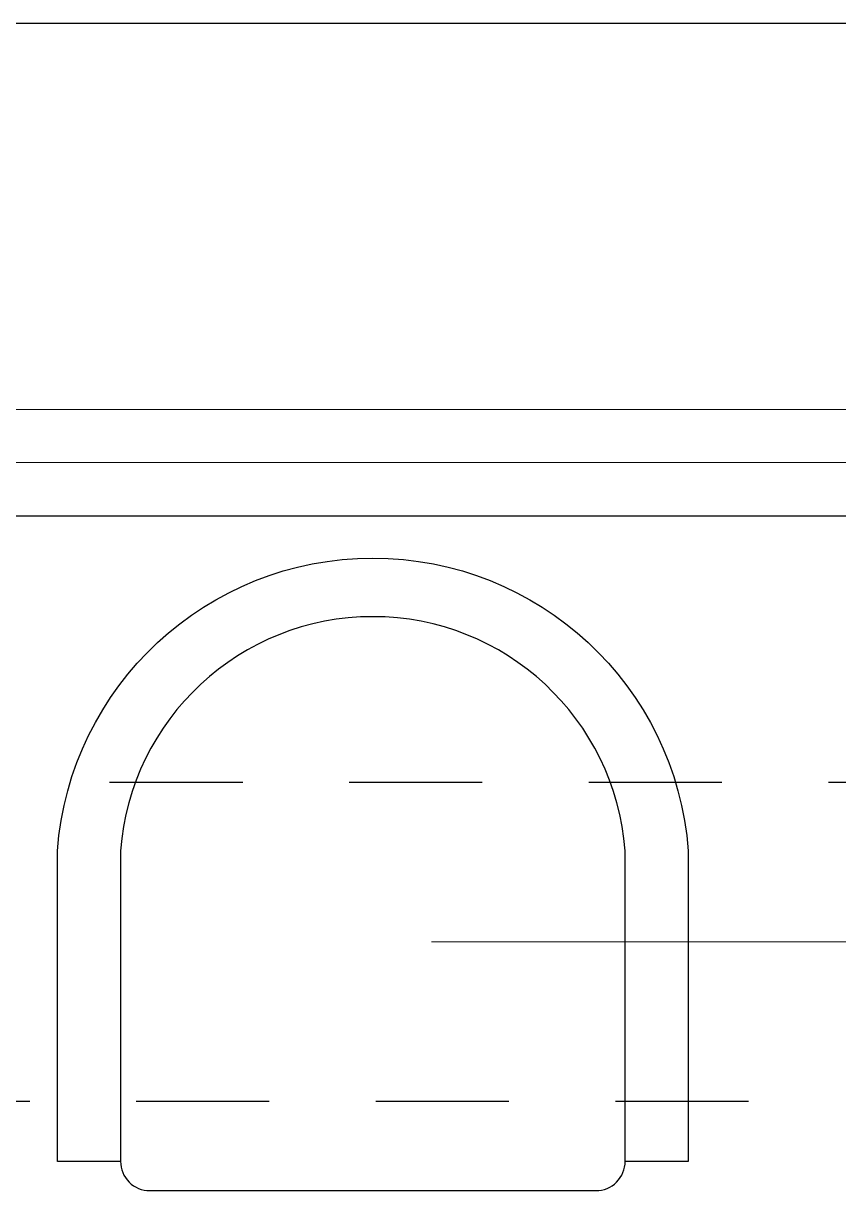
# Model space of a CAD drawing. Header units: metres. Extents: x -22 to 564, y 0 to 143.
# Drawn here: x 299.858 to 300.623, y 48.741 to 49.838 of the extents above; entities that cross this region are included whole.
import ezdxf

# ---------------------------------------------------------------- set-up
doc = ezdxf.new("R2010")
doc.units = ezdxf.units.M
doc.linetypes.add('EJES630', pattern=[6.3, 5.5, -0.4, 0, -0.4])
doc.linetypes.add('XREF 3N NEURO-ONCOLOGIA$0$HIDDEN2', pattern=[0.1875, 0.125, -0.0625])
doc.layers.add('EJES', color=11, linetype='EJES630', lineweight=0)
doc.layers.add('XREF 3N NEURO-ONCOLOGIA$0$HERRERIAS', color=1, linetype='Continuous', lineweight=18)
for name, color, linetype in [('XREF 3N NEURO-ONCOLOGIA$0$CONTRAVENTEOS', 6, 'XREF 3N NEURO-ONCOLOGIA$0$HIDDEN2'), ('XREF 3N NEURO-ONCOLOGIA$0$MOBILIARIO', 161, 'Continuous'), ('XREF 3N NEURO-ONCOLOGIA$0$MUROS BAJOS', 2, 'Continuous')]:
    doc.layers.add(name, color=color, linetype=linetype)

# ---------------------------------------------------------------- blocks, each defined once
blk = doc.blocks.new('XREF 3N NEURO-ONCOLOGIA$0$Ref Arq Nivel 2$0$Silla 2')
blk.add_lwpolyline([(-0.21538, -0.025, -0.414214), (-0.19038, 0), (0.19038, 0, -0.414214), (0.21538, -0.025)], format="xyb")
blk.add_lwpolyline([(-0.21538, -0.29), (-0.21538, -0.025), (-0.26923, -0.025), (-0.26923, -0.29, 0.928571), (0.26923, -0.29), (0.26923, -0.025), (0.21538, -0.025), (0.21538, -0.29, -0.928571)], format="xyb", close=True)
blk = doc.blocks.new('XREF 3N NEURO-ONCOLOGIA')
at = {"layer": 'XREF 3N NEURO-ONCOLOGIA$0$CONTRAVENTEOS', "color": 3, "elevation": 0}
blk.add_lwpolyline([(16.858, 40.8901), (16.858, 33.5401), (16.558, 33.5401), (16.558, 40.8901)], close=True, dxfattribs=at)
at = {"layer": 'XREF 3N NEURO-ONCOLOGIA$0$HERRERIAS'}
for p, q in [((17.158, 38.8151), (17.158, 35.6151)), ((17.208, 38.8151), (17.208, 35.6151))]:
    blk.add_line(p, q, dxfattribs=at)
at = {"layer": 'XREF 3N NEURO-ONCOLOGIA$0$MUROS BAJOS'}
for p, q in [((17.108, 38.8151), (17.108, 35.6151)), ((17.5705, 38.8151), (17.5705, 35.6151))]:
    blk.add_line(p, q, dxfattribs=at)
at = {"layer": 'XREF 3N NEURO-ONCOLOGIA$0$MOBILIARIO', "xscale": -1.099999999999994, "yscale": 1.099999999999994, "zscale": 1.099999999999994, "rotation": 90}
blk.add_blockref('XREF 3N NEURO-ONCOLOGIA$0$Ref Arq Nivel 2$0$Silla 2', (16.4743, 37.0429, 0), dxfattribs=at)

msp = doc.modelspace()

# ---------------------------------------------------------------- block references
at = {"rotation": 90}
msp.add_blockref('XREF 3N NEURO-ONCOLOGIA', (337.2286, 32.2671), dxfattribs=at)

# ---------------------------------------------------------------- next in the draw order: linework, layer by layer
at = {"layer": 'EJES'}
msp.add_line((281.0409, 48.9751), (337.8181, 48.9751), dxfattribs=at)

doc.saveas('drawing.dxf')
